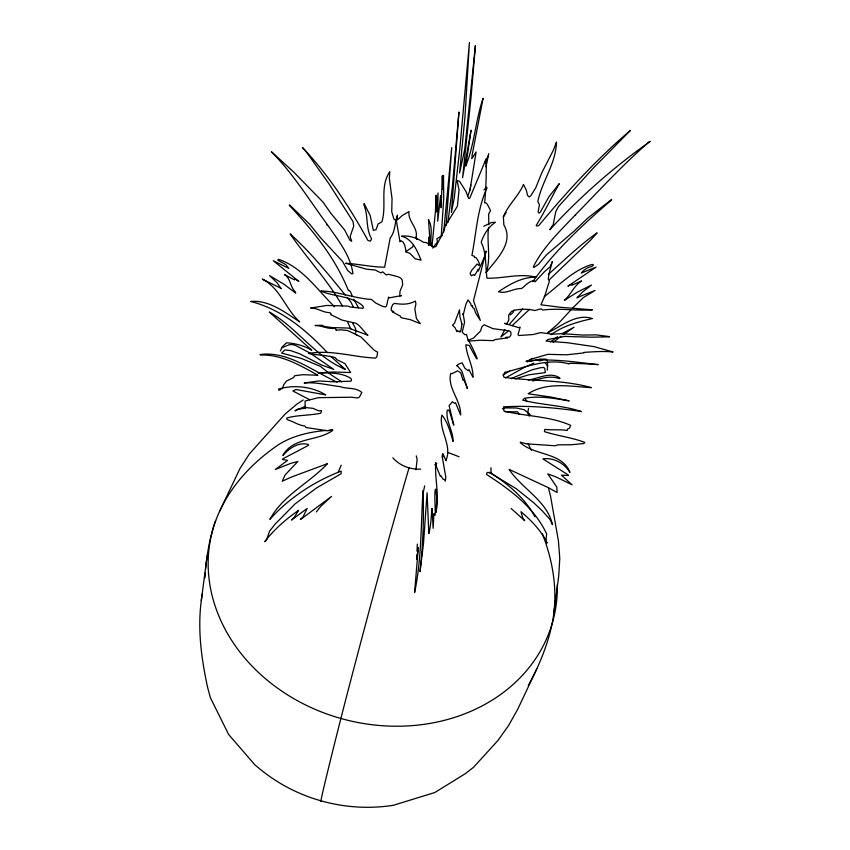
<?xml version="1.0" encoding="UTF-8"?>
<svg xmlns="http://www.w3.org/2000/svg" width="850" height="850" viewBox="0 0 850 850"><rect width="100%" height="100%" fill="white"/><g stroke="black" fill="none" stroke-linecap="round" stroke-linejoin="round"><path stroke-width="1.27" d="M431.205 245.469C429.951 237.394 433.213 227.694 428.719 220.479L428.527 219.428L430.249 245.14M428.559 244.704L428.804 237.224L428.878 245.448M431.959 246.564L435.444 211.427L435.976 195.256L436.613 211.31M416.776 554.965L416.649 559.417L418.317 547.442L414.577 592.609C421.685 559.204 420.899 524.397 422.992 490.663C424.118 517.639 422.971 544.808 420.027 571.646L423.502 543.426L427.082 492.756L428.846 533.609A26.01 3.177 -87 0 0 431.641 511.572L432.055 508.459L433.149 528.264L433.882 513.687C437.059 523.228 433.288 490.312 435.699 489.111L436.879 498.567L435.933 512.486C439.663 495.89 434.679 479.156 435.699 462.506L436.241 466.172L440.3 476.191L440.927 475.756L443.137 479.262L444.114 479.336L445.368 481.089L445.783 477.031L442.149 456.078L442.765 453.496L446.059 460.679L446.441 459.096C451.977 444.646 438.324 429.686 441.904 415.034C447.642 422.036 450.553 432.406 453.039 441.479C453.411 430.886 445.219 420.453 447.334 410.231L448.598 410.029L449.618 411.761L453.783 425.159L449.098 405.609L452.455 401.763L454.686 403.357L455.526 402.719L460.615 414.981C461.146 400.18 446.898 387.653 450.819 373.256L451.839 373.745L457.502 370.866L460.647 372.725L463.069 380.226L463.813 379.387L467.479 388.716L461.784 370.897L456.949 365.351L456.981 366.021L458.086 364.384L462.113 362.801L464.95 368.348L468.191 370.674L468.881 369.559L473.004 377.283C473.386 365.999 466.257 355.066 465.874 344.749L469.285 345.504C485.265 375.604 472.6 346.789 467.861 339.384L466.459 334.422L464.78 334.751L462.251 332.159L464.578 322.352L463.08 313.533L463.261 314.808L465.885 304.268L468.042 299.901L470.953 304.045L471.091 305.989L472.483 305.501L472.43 307.466L474.087 308.433L475.596 312.885L480.335 320.45L473.493 300.613L486.136 250.994L484.447 256.891L478.327 271.054L478.337 269.216L474.523 275.602L473.673 274.55L471.325 275.793L470.071 273.413L471.931 270.024L477.169 264.021C482.513 269.174 477.53 258.347 475.501 257.337L474.736 257.667L474.204 256.179L471.899 255.425C476.361 233.017 477.19 208.962 487.061 187.914L486.391 187.202L484.043 189.901M416.967 551.225L417.361 544.096M467.712 196.159L470.018 190.018L476.106 151.959L471.793 158.695L472.186 154.742L483.087 98.292C475.501 120.381 474.481 144.511 465.811 166.005L471.049 130.199L462.581 177.735L471.027 97.442L475.405 45.539L464.769 149.164L459.595 172.943L464.929 117.438L469.434 42.5L459.786 149.111L454.251 197.997L451.392 212.649L458.936 112.009L452.285 187.946L447.939 222.275M488.633 227.428C486.402 242.303 491.459 258.889 486.019 272.723C496.23 259.441 514.409 242.866 503.859 224.899L503.37 216.92C508.013 204.893 518.468 196.286 523.494 184.461L526.309 190.124L527.531 195.426L529.136 196.934L530.74 195.808L535.723 187.882L541.822 172.752L553.584 149.781L556.484 142.035C555.996 163.519 542.119 180.954 537.816 201.471L539.452 204.691L538.124 211.778L538.964 213.191L540.366 212.001L549.143 196.435L559.289 183.664C551.448 197.359 544.606 212.032 536.233 225.356L536.584 226.015L538.688 225.664C566.759 191.909 596.668 159.024 630.254 130.592L593.215 168.183L558.471 206.593L555.73 211.735L553.212 224.591L549.801 229.744C579.753 197.094 613.689 167.131 650.207 141.44L648.954 141.992C622.721 164.762 599.314 190.474 575.036 215.209C559.906 231.2 543.203 246.978 533.269 266.921L534.044 267.442L538.549 264.233L546.582 254.734L573.92 231.296L587.711 218.163L611.639 199.421L611.501 200.048C582.781 224.613 554.795 250.654 532.844 281.594M488.814 224.814L488.623 214.03L490.567 210.577L487.369 204.351L485.807 202.821L484.617 202.789C485.924 189.221 486.466 175.578 486.147 162.169L484.914 162.191M446.133 225.346L451.733 147.571L443.679 231.997M441.214 236.661L443.753 198.05L443.487 175.387L442.861 189.252L442.329 175.727L442.244 176.789L441.171 207.772L440.619 195.479L437.729 221.234L438.005 192.939L436.549 211.947M207.166 555.857L201.291 600.599C197.455 629.648 201.45 658.973 207.613 687.395L210.386 697.712L228.618 734.464L255.074 765.064L257.582 767.051C294.748 798.851 345.132 812.844 393.412 805.279L434.828 792.508L465.46 773.574L473.578 767.253L497.973 740.456L508.576 725.549L517.767 709.166L536.764 668.907M415.958 469.816L417.127 459.436L416.277 455.876M547.347 370.175L547.591 362.068M553.69 614.359L558.726 575.928L559.789 558.365L558.418 540.844L550.513 495.954L548.494 488.261M201.291 600.599L202.13 594.246M470.018 190.018L470.826 184.875M528.551 408.361L527.744 412.834L529.189 416.054L530.113 414.449L524.206 409.721L516.439 407.989L505.856 407.904L502.424 408.712M486.009 166.759L488.761 153.595M423.226 492.819L424.639 485.892M416.829 239.551L416.107 237.044C418.328 227.779 407.501 220.926 409.031 211.576L402.464 215.39L398.098 219.258L395.261 220.097L393.837 218.896L391.733 211.692L392.041 198.656L389.332 178.351L389.757 171.732C379.397 187.011 387.037 205.286 381.873 221.818L378.091 223.986L376.019 229.766L373.341 230.339L370.196 215.549L364.119 203.511L363.981 205.116C368.571 215.868 365.415 228.384 371.599 238.829L370.409 241.145L367.933 240.444C349.817 207.357 328.514 174.994 302.419 147.475L306.818 152.575L329.375 184.407L352.994 221.499L353.738 226.068L350.115 236.587L351.698 241.294L349.902 240.189L344.654 230.01L330.799 213.233L322.926 202.013L293.505 171.87L271.416 151.757C293.048 173.464 309.304 200.101 327.452 224.751C337.641 239.711 350.582 255.149 352.909 273.636L351.656 273.881L347.65 270.449L342.529 261.396L320.333 237.49L309.846 224.411L289.478 204.85L289.319 205.371C313.129 230.637 335.453 258.156 348.447 290.658L349.021 290.339L350.487 291.752L352.102 295.885M485.488 163.041L487.836 156.028L488.006 156.782M485.934 158.982C480.834 172.104 475.065 185.119 469.774 198.178L468.913 198.56L468.329 197.784L466.023 191.579L459.584 181.379L456.981 180.359L459.043 189.869L457.406 206.178L445.421 225.707L442.829 233.197L435.859 246.67L433.649 247.01L426.36 242.611L423.353 242.271C417.403 238.127 408.924 235.153 401.593 236.194C412.739 239.317 416.989 250.506 421.122 260.164L415.225 258.793L409.774 253.268L406.332 252.046L404.706 245.236L403.112 242.091L400.849 240.624L399.999 241.761L396.514 221.648L397.524 215.082C394.612 222.36 395.356 231.891 390.192 237.979L384.646 267.197C371.546 267.07 358.594 264.01 345.652 263.256L366.594 269.195L375.264 270.024L380.906 272.946L382.702 271.83L386.166 274.975L388.482 274.252L398.098 276.771L400.828 278.163L402.273 280.16L402.656 284.909L399.999 291.252L399.755 295.864L401.519 295.566L389.459 297.851L388.578 297.033L386.495 306.043L385.539 306.978L382.266 306.234L375.796 303.057L371.376 299.413C354.397 298.467 338.066 291.295 320.949 290.998C332.318 296.671 351.815 295.545 362.865 305.989L363.524 307.796L362.801 308.306L350.508 307.062L347.544 306.043L326.612 305.479L310.569 308.061C317.549 307.753 323 312.8 329.896 312.63L331.096 314.064L330.756 314.649L342.252 320.174L355.778 323.191C360.729 325.752 364.48 332.775 367.944 335.261L348.744 328.089L332.042 327.579L324.743 326.538L321.906 325.252L315.021 325.507C321.576 325.337 327.696 329.375 334.613 328.27L336.09 329.471L335.909 330.257L341.073 329.811L347.682 330.544L360.963 336.993L374.223 350.274L377.602 352.134L377.007 356.309L375.689 358.105C353.271 357.117 331.309 349.531 308.678 353.441C317.369 355.311 326.485 355.024 335.24 357.669L336.983 359.741L344.909 363.566L350.646 372.534L333.051 372.002L318.081 372.948C328.908 372.938 341.913 372.3 351.114 378.601L351.486 380.609L350.752 381.183L333.901 381.799L318.782 380.959L304.141 382.989C316.2 381.937 328.079 385.209 339.989 386.612C347.151 389.236 355.534 387.079 361.824 392.402L359.476 397.078L357.361 397.97L351.613 397.226L318.453 397.672L305.086 401.03L305.097 407.501L312.981 408.351L318.633 410.794L321.534 410.624L320.726 413.238C309.559 415.597 297.532 414.917 286.822 418.009L286.981 419.549C293.101 421.292 298.467 425.361 304.842 426.009L306.202 427.55L327.59 430.78L332.764 430.015L332.371 430.695C317.209 441.437 292.846 437.017 282.891 455.494C289.043 448.375 298.212 441.947 308.019 444.348L308.603 445.103L306.648 446.335L283.273 458.575L282.434 459.446L287.544 460.392L275.294 469.508L290.764 463.367L297.882 461.486L285.101 474.98L282.243 481.228L291.667 476.956L327.473 463.664C309.272 483.129 282.848 495.252 269.896 519.371C288.968 497.962 314.457 481.376 341.169 471.102L341.094 473.779L316.678 487.858L295.141 503.848L275.23 523.993L269.567 531.186L266.337 540.504L264.743 541.599C274.221 529.423 285.961 519.148 298.573 510.34L294.228 517.416L291.529 520.041L307.137 508.481L303.036 516.959L300.39 519.361L301.941 518.479L331.521 496.411L320.801 506.324L316.349 511.923M338.385 471.739L341.19 465.184M514.08 309.995L512.847 312.757L510.266 314.882M219.736 511.02L240.072 468.361L249.443 453.868L285.069 414.109L296.767 404.217L303.184 399.978M504.911 329.726L500.831 337.057L507.971 331.298M280.309 350.976L282.274 346.906L286.386 342.848C295.141 343.177 304.13 345.759 311.727 350.179L269.291 312.024C297.001 327.537 315.212 356.947 344.951 369.123M413.504 245.14L412.441 247.095L405.578 251.866M506.132 212.564L503.37 216.92M342.837 368.656L343.166 368.167L341.116 365.744M432.682 248.104L437.495 241.825L436.868 238.733L442.212 235.567M512.029 325.752L529.561 309.315M509.469 324.211L522.676 308.964M570.839 310.038L557.887 324.052L547.697 332.817C561.659 326.134 576.406 313.14 592.365 318.548C578.011 321.821 563.263 325.763 551.034 334.719M572.592 308.146L583.281 297.638L594.989 290.477L577.352 297.489M576.906 297.957L582.643 291.975L591.483 285.047L577.246 292.209L564.421 300.326C570.871 294.557 574.058 285.664 581.549 280.936L571.731 285.26L571.88 284.038L567.896 286.184L596.126 267.091L581.315 273.031L582.76 271.384A7.82 3.049 -33.8 0 1 591.218 266.634L593.066 265.689L593.173 264.509L591.781 264.509C573.166 270.13 559.406 285.143 544.276 296.597M549.387 279.703L590.293 240.433L597.104 232.889C579.583 245.214 564.209 260.227 548.271 274.476M550.418 342.125L557.643 336.674M553.031 342.412L561.128 336.239M563.221 334.709L574.048 327.218L561.946 333.689M532.408 358.233L527.266 361.909M509.639 371.195L502.956 374.903M505.527 377.889L524.939 367.104L533.832 363.152M483.767 226.259L491.598 222.488L495.422 222.243C488.389 227.003 483.841 234.271 481.196 242.218C486.742 253.757 485.244 266.167 487.007 278.173C502.977 278.736 519.817 272.999 535.936 277.174C521.9 277.026 509.777 284.229 498.493 291.731C506.717 294.132 513.57 288.214 521.528 288.511C525.714 285.802 528.997 280.479 534.544 280.766L535.011 281.828L544.489 271.692L550.088 266.921L552.287 261.609L548.909 274.221L548.282 279.342L549.429 280.925L544.786 295.97L540.951 304.789L560.554 307.296L592.429 309.846C575.811 311.047 559.109 307.891 542.64 310.048L540.961 308.805L534.905 310.526C527.616 308.848 518.925 308.55 511.764 311.206L508.746 314.819L508.757 320.301L506.611 323.935L504.539 323.34L518.596 327.622L520.158 327.165L518.011 334.603L518.734 335.527L533.152 334.517L540.674 332.605L552.096 334.178L562.286 333.678L582.803 335.059L596.211 334.868L608.993 336.558L609.524 336.855L591.196 337.184L564.74 336.441L547.952 339.49L546.061 341.073L567.332 342.72L594.129 346.641L613.084 351.985C603.383 350.976 593.311 351.815 583.897 352.378L584.024 352.899L566.536 354.801L547.814 354.333L530.411 359.422L526.766 361.569L525.991 361.186C550.184 357.999 574.451 362.015 598.188 364.618C588.742 363.928 578.786 363.418 569.394 363.311L569.224 363.959C547.474 357.786 525.683 367.359 504.815 372.289L503.359 375.647L504.071 377.326C533.131 381.321 562.902 379.589 591.398 387.653C570.329 386.463 547.06 381.639 528.137 393.752L550.694 397.003L569.149 400.86C554.561 398.448 538.985 395.441 524.333 398.374L522.686 400.18L526.086 400.977C544.468 405.195 563.508 405.524 581.474 411.559C555.783 407.713 529.348 405.291 503.444 406.874L503.933 410.996C525.693 416.5 549.844 416.011 570.711 425.393L569.468 428.134L567.545 429.059L567.258 430.419C559.746 429.314 552.202 430.196 544.786 429.42L544.425 431.619C557.685 435.88 572.008 437.527 584.832 442.393L583.812 443.551L571.551 444.731L557.77 444.858L555.231 445.772L526.437 443.828L520.285 442.159L520.413 442.765C534.671 455.791 562.222 452.147 569.925 472.356C564.506 463.229 553.339 457.268 542.874 458.915L567.8 474.661L568.406 475.522L561.436 475.182L572.103 484.829L555.783 476.829L547.761 473.886L556.793 487.029L557.101 492.479L547.421 487.199L509.129 469.423C521.996 488.846 547.209 500.809 552.489 524.705L550.109 519.594L541.992 510.574L533.651 502.711L516.152 488.644L491.045 473.418L487.847 472.345L486.869 472.897L486.529 474.449C510.319 489.823 534.363 507.493 546.646 533.959L545.796 541.875L547.219 543.054C541.174 530.687 531.42 520.519 520.976 511.711L522.729 518.117L524.747 520.721L511.126 508.491M529.423 361.505L540.207 359.072L546.114 359.136L547.474 361.059M305.161 406.364L294.961 410.826L298.031 409.084L305.533 408.308M468.042 340.372L473.514 338.077L480.537 331.001L481.865 326.783L484.118 324.743L492.947 328.642L509.394 330.884L510.967 332.212L510.903 334.974L509.607 337.057L505.888 337.376L507.631 337.854L494.913 339.596L493.329 340.627L480.484 340.234L468.286 341.116M532.791 381.044C540.993 378.239 550.864 375.328 559.258 378.654L560.044 378.207C550.928 371.131 537.986 378.675 528.105 380.078M511.126 378.622L532.323 369.729L540.334 367.763L543.331 367.423L544.648 368.146L545.392 372.353L544.659 372.683L528.881 374.797L515.472 378.845M281.86 347.767L289.255 344.696L292.496 344.579L295.619 345.451L310.324 353.249L333.742 369.389L321.693 365.075L299.572 353.749L290.487 350.551L284.814 349.956L281.637 353.069L301.24 358.413L320.216 366.244L331.394 375.031L341.764 381.862M326.57 224.899L327.452 224.751M539.155 360.878L541.801 360.464M505.006 411.804L517.608 411.793L519.01 414.088M344.42 368.677L343.166 368.167L345.196 369.336L330.841 356.373M280.882 288.224L262.267 279.108C280.234 288.065 285.43 309.039 299.689 321.853C284.739 312.248 269.28 299.827 250.697 301.463C281.339 309.219 306.096 329.949 327.356 352.591M309.729 399.744L292.91 391L295.896 389.513L325.763 394.899C311.993 386.421 294.121 384.646 278.662 388.971L278.97 390.405L282.508 388.206L283.868 384.572L286.386 381.14L293.707 377.506L294.642 375.753L302.791 374.691L317.921 375.254C300.475 365.649 281.446 354.184 260.738 355.077L259.983 354.567C287.831 350.646 313.087 371.259 337.099 382.149M575.036 215.209L575.588 215.56M354.748 333.274L356.777 334.911M547.804 366.18L545.158 362.769M334.624 306.797C317.22 289.839 302.281 267.07 278.332 259.293L277.854 260.227L285.759 264.605L288.841 268.387L273.233 260.684L298.849 281.403L294.95 278.906L294.483 279.884L284.357 274.476C290.796 278.184 289.903 286.748 295.014 291.476L295.736 293.123L283.815 284.144L269.588 275.612L277.111 282.837L281.191 288.681M345.493 295.322C328.142 273.923 310.654 252.322 290.137 233.899C306.956 258.326 327.675 280.149 342.486 306.096M347.044 297.245L350.922 302.058L353.313 306.935M524.981 398.321L527.043 401.678M347.65 322.129L350.795 328.95M353.685 299.126L358.541 307.849M352.665 323.127L355.513 328.366L355.821 332.297M527.967 443.456L531.367 450.383M416.107 237.044L416.702 239.02M490.971 467.744L491.045 473.418M542.364 533.758A468.764 250.367 16.3 0 1 552.234 623.305L550.184 632.092A786.579 420.102 16.3 0 1 528.286 685.355M447.546 452.381A129.434 69.126 16.3 0 1 459.127 456.822M489.536 472.271A129.434 69.126 16.3 0 1 534.916 516.821M443.509 455.696A30.133 25.468 14.2 0 1 442.351 457.619M436.804 463.42A30.133 25.468 14.2 0 1 434.839 464.759M420.665 469.115A30.133 25.468 14.2 0 1 392.849 457.831M321.236 801.369A161.213 2.709 -74.3 0 1 323.043 790.819A786.579 13.207 -74.3 0 1 338.629 727.356L340.882 718.473A468.764 7.873 -74.3 0 1 374.266 591.844A129.434 2.167 -74.3 0 1 409.02 467.851M557.292 584.694A176.109 148.856 14.2 0 1 358.849 722.681A176.109 148.856 14.2 0 1 215.656 520.508M204.988 577.756A786.579 420.102 16.3 0 1 205.286 572.9M205.615 568.937A786.579 420.102 16.3 0 1 210.864 536.573L213.244 527.882A468.764 250.367 16.3 0 1 276.59 445.995A129.434 69.126 16.3 0 1 326.442 430.429M328.897 430.249A129.434 69.126 16.3 0 1 332.626 430.047M391.361 307.817L391.276 310.484L393.763 311.546L392.296 311.769L400.478 316.211L401.104 317.698L410.422 319.685L420.293 323.701L416.415 318.516L414.853 308.996L415.947 303.875L415.342 301.081C408.914 304.799 401.466 304.576 394.421 303.376L392.658 304.608L391.361 307.817M461.954 324.02L461.157 329.396L460.434 331.606L459.765 330.99L459.914 332.042L457.47 330.788L456.971 331.627L455.037 327.728L452.466 325.136L454.484 323.244L459.51 309.814L459.914 316.922L461.954 324.02"/></g></svg>
